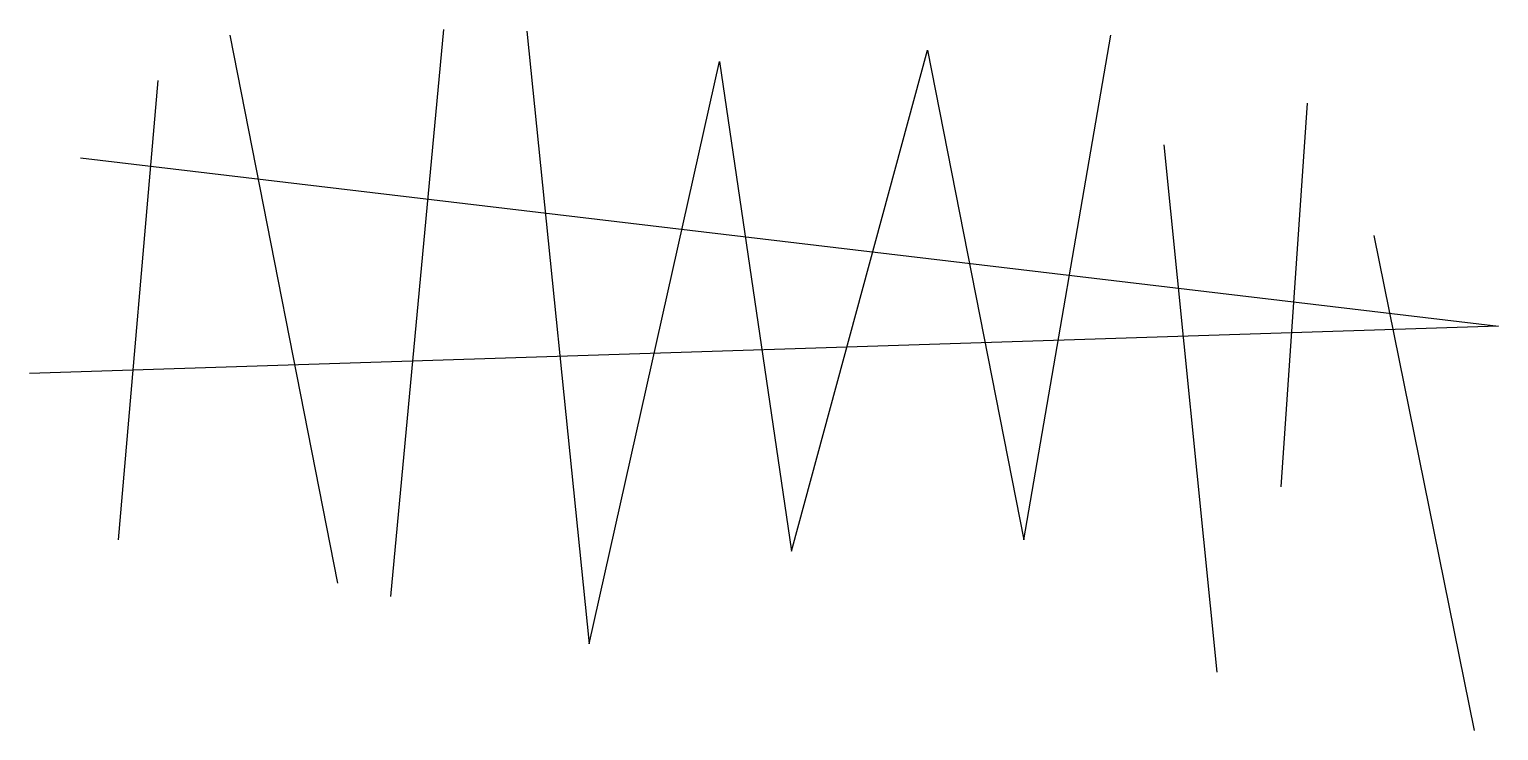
# Model space of a CAD drawing. Extents: x 94 to 577, y 142 to 373.
import ezdxf

# ---------------------------------------------------------------- set-up
doc = ezdxf.new("R2010")
doc.units = 0
doc.layers.get('0').update_dxf_attribs({"linetype": 'CONTINUOUS'})

msp = doc.modelspace()

# ---------------------------------------------------------------- linework, layer by layer
for p, q in [((229.99, 373.07), (212.55, 186.35)), ((159.63, 371.2), (195.12, 190.71)), ((257.38, 372.44), (277.93, 170.79)), ((421.14, 205.02), (449.78, 371.2)), ((344.55, 201.29), (389.38, 366.22)), ((389.38, 366.22), (421.14, 205.02)), ((277.93, 170.79), (320.89, 362.49)), ((320.89, 362.49), (344.55, 201.29)), ((135.97, 356.26), (122.89, 205.02)), ((505.82, 222.45), (514.54, 348.79)), ((467.22, 335.1), (484.65, 161.45)), ((110.44, 330.74), (577.43, 275.35)), ((536.33, 305.23), (569.33, 142.16)), ((577.43, 275.35), (93.63, 259.79))]:
    msp.add_line(p, q)

doc.saveas('drawing.dxf')
